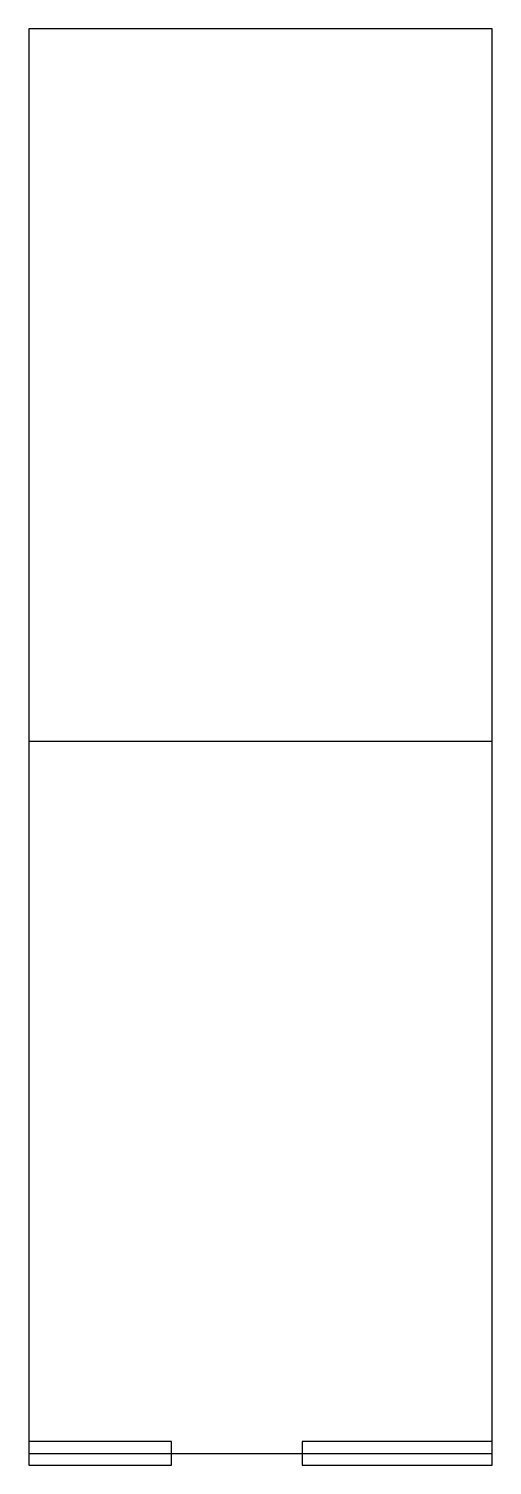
# Model space of a CAD drawing. Header units: metres. Extents: x 0 to 3900, y -100 to 12000.
import ezdxf

# ---------------------------------------------------------------- set-up
doc = ezdxf.new("R2010")
doc.units = ezdxf.units.M
for name, color, linetype in [('DOOR', 1, 'Continuous'), ('WALL', 7, 'Continuous'), ('WINDOW', 4, 'Continuous')]:
    doc.layers.add(name, color=color, linetype=linetype)

msp = doc.modelspace()

# ---------------------------------------------------------------- linework, layer by layer
at = {"layer": 'DOOR'}
msp.add_lwpolyline([(2300, -100), (3900, -100), (3900, 100), (2300, 100), (2300, -100)], close=True, dxfattribs=at)
at = {"layer": 'WALL'}
msp.add_line((0, 6000), (3900, 6000), dxfattribs=at)
msp.add_lwpolyline([(0, 0), (3900, 0), (3900, 12000), (0, 12000), (0, 0)], close=True, dxfattribs=at)
at = {"layer": 'WINDOW'}
msp.add_lwpolyline([(0, -100), (1200, -100), (1200, 100), (0, 100), (0, -100)], close=True, dxfattribs=at)

doc.saveas('drawing.dxf')
